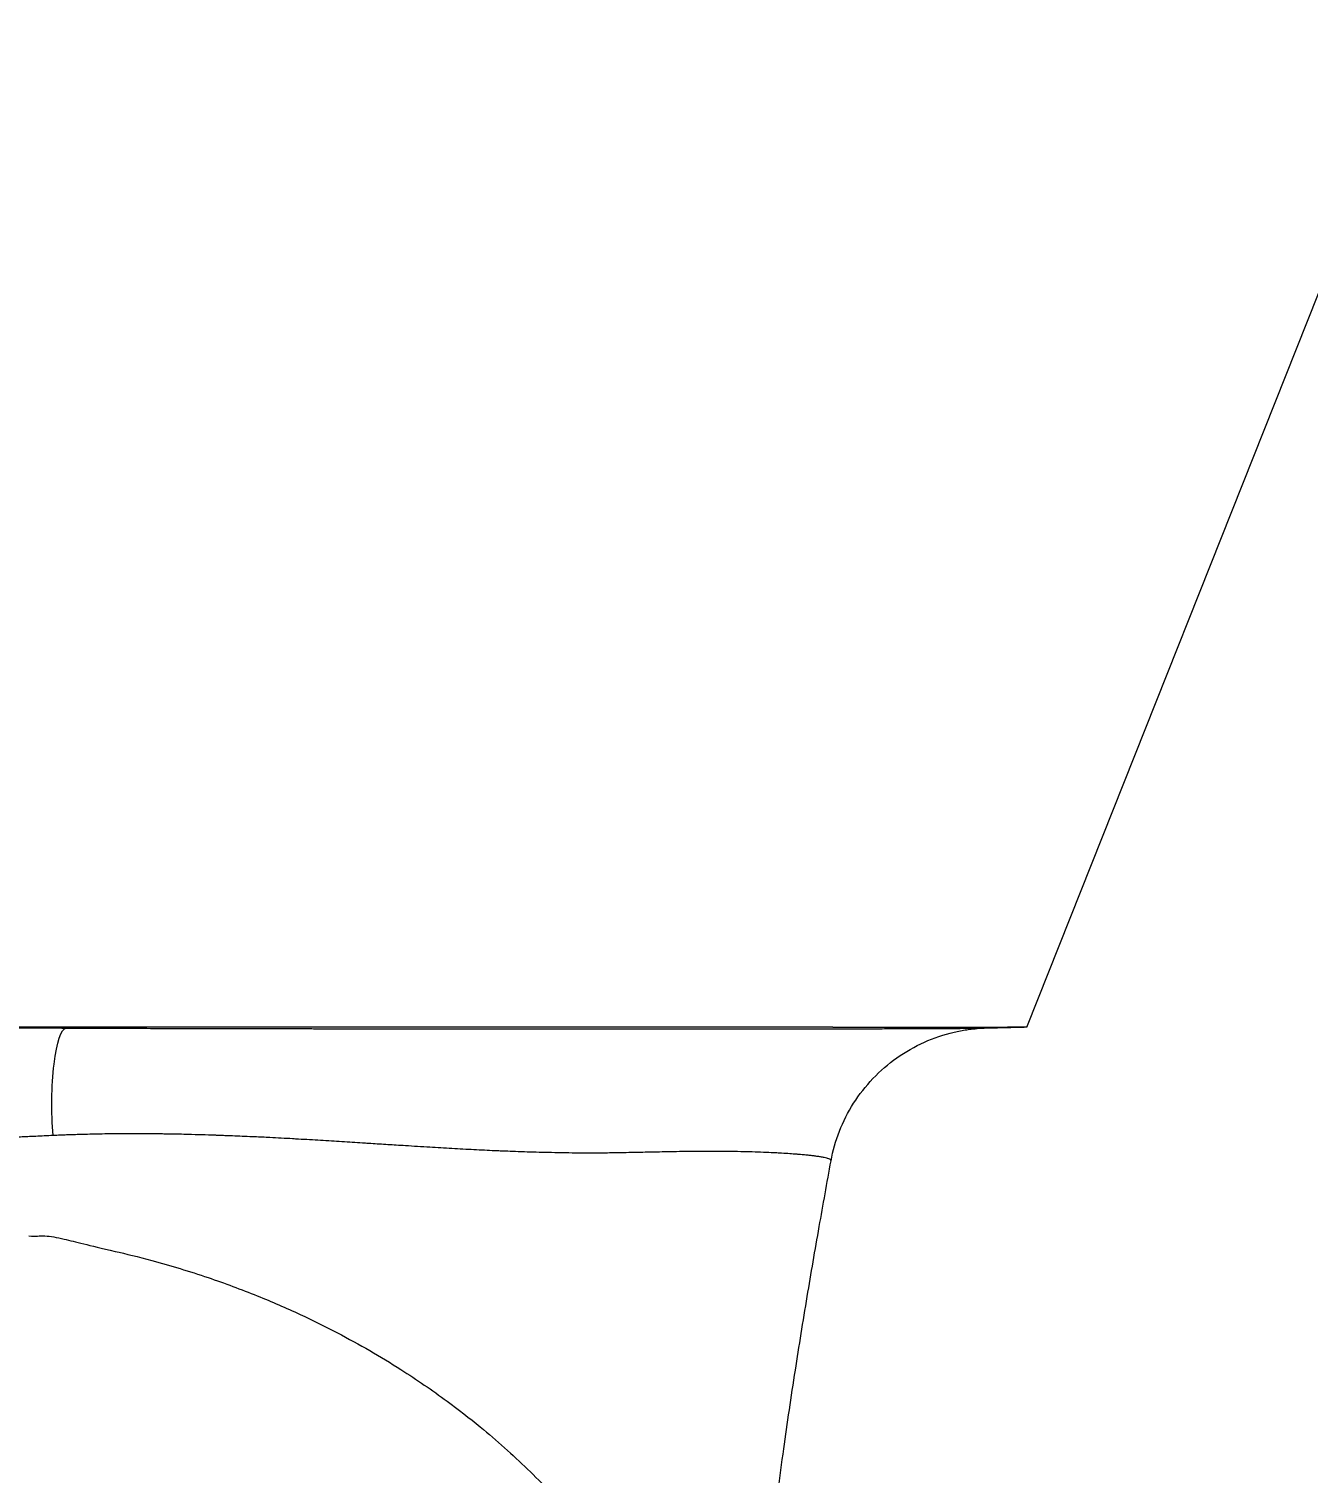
# Model space of a CAD drawing. Header units: millimetres. Extents: x -2122 to 22797, y 3569 to 89276.
# Drawn here: x 9148.5 to 9318.6, y 18128.9 to 18320.9 of the extents above; entities that cross this region are included whole.
import ezdxf

# ---------------------------------------------------------------- set-up
doc = ezdxf.new("R2010")
doc.units = ezdxf.units.MM
doc.header["$LTSCALE"] = 20
doc.layers.add('IA-DIBUJO', color=3, linetype='Continuous', lineweight=30)
doc.layers.add('IA-DIM', color=7, linetype='Continuous')
doc.layers.add('IA-TEXT', color=2, linetype='Continuous')
doc.styles.add('ING-AMB', font='romans.shx', dxfattribs={"width": 0.75, "oblique": 15})
doc.dimstyles.new('ING-AMB 16', dxfattribs={"dimscale": 16, "dimtxt": 3, "dimasz": 2.5, "dimexe": 1, "dimexo": 1, "dimgap": 1, "dimtad": 1, "dimdec": 0, "dimzin": 0, "dimdsep": 46, "dimtxsty": 'ING-AMB', "dimcen": 0.1, "dimclrd": 7, "dimclre": 7, "dimclrt": 2, "dimadec": 0, "dimazin": 0, "dimtfac": 1, "dimtdec": 0, "dimtmove": 0, "dimatfit": 0, "dimfxl": 1.25, "dimtfill": 1, "dimtolj": 1, "dimtzin": 0, "dimarcsym": 1})
doc.dimstyles.new('ING-AMB 20', dxfattribs={"dimscale": 20, "dimtxt": 3, "dimasz": 2.5, "dimexe": 1, "dimexo": 1, "dimgap": 1, "dimtad": 1, "dimdec": 0, "dimzin": 0, "dimdsep": 46, "dimtxsty": 'ING-AMB', "dimcen": 0.1, "dimclrd": 7, "dimclre": 7, "dimclrt": 2, "dimadec": 0, "dimazin": 0, "dimtfac": 1, "dimtdec": 0, "dimtmove": 0, "dimatfit": 0, "dimfxl": 1.25, "dimtolj": 1, "dimtzin": 0, "dimarcsym": 1})

# ---------------------------------------------------------------- blocks, each defined once
blk = doc.blocks.new('*D145')
at = {"layer": 'Defpoints', "color": 0, "transparency": 16777216}
for p in [(10202.96, 18818.59), (9130.96, 18584.76), (10202.96, 17896.28)]:
    blk.add_point(p, dxfattribs=at)
at = {"layer": 'IA-DIM', "color": 7, "lineweight": -2, "transparency": 16777216}
for p, q in [((9130.96, 18604.76), (9130.96, 18838.59)), ((10202.96, 17916.28), (10202.96, 18838.59)), ((9180.96, 18818.59), (10152.96, 18818.59))]:
    blk.add_line(p, q, dxfattribs=at)
at = {"layer": 'IA-DIM', "color": 7, "transparency": 16777216}
for points in [[(9180.96, 18826.93), (9180.96, 18810.26), (9130.96, 18818.59)], [(10152.96, 18826.93), (10152.96, 18810.26), (10202.96, 18818.59)]]:
    blk.add_solid(points, dxfattribs=at)
at = {"layer": 'IA-DIM', "color": 2, "transparency": 16777216, "insert": (9666.96, 18868.59), "char_height": 60, "attachment_point": 5, "style": 'ING-AMB'}
blk.add_mtext('\\A1;1072', dxfattribs=at)
blk = doc.blocks.new('*D148')
at = {"layer": 'Defpoints', "color": 0, "transparency": 16777216}
for p in [(11939.02, 18936.98), (8790.96, 17983.38), (11939.02, 17945.02)]:
    blk.add_point(p, dxfattribs=at)
at = {"layer": 'IA-DIM', "color": 7, "lineweight": -2, "transparency": 16777216}
for p, q in [((8790.96, 18003.38), (8790.96, 18956.98)), ((11939.02, 17965.02), (11939.02, 18956.98)), ((8840.96, 18936.98), (11889.02, 18936.98))]:
    blk.add_line(p, q, dxfattribs=at)
at = {"layer": 'IA-DIM', "color": 7, "transparency": 16777216}
for points in [[(8840.96, 18945.31), (8840.96, 18928.65), (8790.96, 18936.98)], [(11889.02, 18945.31), (11889.02, 18928.65), (11939.02, 18936.98)]]:
    blk.add_solid(points, dxfattribs=at)
at = {"layer": 'IA-DIM', "color": 2, "transparency": 16777216, "insert": (10364.99, 18986.98), "char_height": 60, "attachment_point": 5, "style": 'ING-AMB'}
blk.add_mtext('\\A1;3148', dxfattribs=at)

msp = doc.modelspace()

# ---------------------------------------------------------------- linework, layer by layer
at = {"layer": 'IA-DIBUJO', "color": 3, "linetype": 'Continuous', "lineweight": 0, "extrusion": (2.06626e-48, 1, -1.83697e-16)}
for p, q in [((9281.22, 18188.22), (9410.36, 18513.13)), ((9255.43, 18188.22), (9001.22, 18188.22)), ((9153.5, 18188.08), (9153.78, 18188.22)), ((9255.43, 18188.22), (9278.63, 18188.22)), ((9275.54, 18188.08), (9280.87, 18188.22)), ((9281.22, 18188.22), (9278.63, 18188.22))]:
    msp.add_line(p, q, dxfattribs=at)
at = {"layer": 'IA-DIBUJO', "color": 3, "linetype": 'Continuous', "lineweight": 0, "extrusion": (1.35778e-32, -1.83697e-16, -1)}
msp.add_ellipse((9153.51, 18178.21), major_axis=(0.04, 9.88), ratio=0.196852, start_param=-2.035519, end_param=-0.026666, dxfattribs=at)
at = {"layer": 'IA-DIBUJO', "color": 3, "linetype": 'Continuous', "lineweight": 0}
for points, knots in [([(9130.96, 18188.12), (9131.87, 18188.12), (9132.72, 18188.12), (9134.21, 18188.12), (9134.87, 18188.12), (9136.16, 18188.12), (9136.79, 18188.12), (9137.63, 18188.12), (9137.89, 18188.12), (9138.18, 18188.12), (9138.22, 18188.12), (9138.51, 18188.11), (9138.74, 18188.11), (9139.1, 18188.11), (9139.22, 18188.11), (9139.45, 18188.11), (9139.56, 18188.11), (9139.84, 18188.11), (9140, 18188.11), (9140.33, 18188.11), (9140.48, 18188.11), (9140.66, 18188.11), (9140.69, 18188.11), (9140.84, 18188.11), (9140.95, 18188.11), (9141.2, 18188.11), (9141.33, 18188.11), (9141.49, 18188.11), (9141.54, 18188.11), (9141.58, 18188.11), (9141.58, 18188.11), (9141.59, 18188.11), (9141.64, 18188.11), (9141.7, 18188.11), (9141.87, 18188.11), (9141.98, 18188.11), (9142.18, 18188.11), (9142.28, 18188.11), (9142.42, 18188.11), (9142.46, 18188.11), (9142.69, 18188.11), (9142.86, 18188.11), (9143.2, 18188.11), (9143.37, 18188.11), (9143.7, 18188.11), (9143.87, 18188.11), (9144.1, 18188.11), (9144.17, 18188.11), (9144.49, 18188.11), (9144.74, 18188.11), (9145.25, 18188.11), (9145.51, 18188.11), (9146.04, 18188.11), (9146.31, 18188.1), (9146.86, 18188.1), (9147.13, 18188.1), (9147.81, 18188.1), (9148.21, 18188.1), (9149.02, 18188.1), (9149.44, 18188.1), (9150.24, 18188.09), (9150.63, 18188.09), (9151.4, 18188.09), (9151.77, 18188.09), (9152.48, 18188.09), (9152.83, 18188.09), (9153.29, 18188.08), (9153.39, 18188.08), (9153.5, 18188.08)], [0.0000065, 0.0000065, 0.0000065, 0.0000065, 0.0752459, 0.0752459, 0.1415048, 0.1415048, 0.2152293, 0.2152293, 0.25, 0.25, 0.2563294, 0.2563294, 0.2914963, 0.2914963, 0.3123779, 0.3123779, 0.3310929, 0.3310929, 0.3633843, 0.3633843, 0.3979069, 0.3979069, 0.4059448, 0.4059448, 0.4358627, 0.4358627, 0.4786494, 0.4786494, 0.4995117, 0.4995117, 0.5, 0.5, 0.5, 0.5071176, 0.5071176, 0.5222115, 0.5222115, 0.5330353, 0.5330353, 0.5375023, 0.5375023, 0.5552189, 0.5552189, 0.5734253, 0.5734253, 0.5924755, 0.5924755, 0.6005287, 0.6005287, 0.6303364, 0.6303364, 0.662775, 0.662775, 0.6974786, 0.6974786, 0.7335705, 0.7335705, 0.7867684, 0.7867684, 0.8423888, 0.8423888, 0.8944973, 0.8944973, 0.9427831, 0.9427831, 0.9867893, 0.9867893, 1, 1, 1, 1]), ([(9153.5, 18188.08), (9154.66, 18188.08), (9155.83, 18188.07), (9158.2, 18188.07), (9159.39, 18188.06), (9161.79, 18188.05), (9163, 18188.05), (9165.43, 18188.04), (9166.66, 18188.04), (9169.12, 18188.03), (9170.36, 18188.03), (9172.49, 18188.02), (9173.36, 18188.02), (9174.6, 18188.02), (9174.96, 18188.02), (9175.84, 18188.02), (9176.38, 18188.01), (9178.05, 18188.01), (9179.2, 18188.01), (9181.49, 18188), (9182.63, 18188), (9184.4, 18188), (9185.02, 18188), (9185.97, 18188), (9186.3, 18188), (9188.16, 18187.99), (9189.71, 18187.99), (9192.54, 18187.99), (9193.82, 18187.99), (9195.96, 18187.98), (9196.82, 18187.98), (9198.11, 18187.98), (9198.55, 18187.98), (9198.99, 18187.98), (9199, 18187.98), (9199.01, 18187.98), (9199.01, 18187.98), (9199.02, 18187.98), (9199.03, 18187.98), (9199.9, 18187.98), (9200.77, 18187.98), (9202.41, 18187.98), (9203.18, 18187.98), (9204.92, 18187.97), (9205.91, 18187.97), (9207.48, 18187.97), (9208.07, 18187.97), (9209.73, 18187.97), (9210.83, 18187.97), (9213.04, 18187.97), (9214.16, 18187.97), (9215.6, 18187.97), (9215.91, 18187.97), (9216.48, 18187.97), (9216.75, 18187.97), (9217.77, 18187.97), (9218.52, 18187.97), (9219.36, 18187.97), (9219.43, 18187.97), (9220.27, 18187.97), (9221.05, 18187.97), (9222.6, 18187.96), (9223.37, 18187.96), (9224.7, 18187.96), (9225.26, 18187.96), (9225.98, 18187.96), (9226.14, 18187.96), (9227.52, 18187.96), (9228.75, 18187.96), (9231.24, 18187.96), (9232.51, 18187.96), (9234.51, 18187.96), (9235.23, 18187.96), (9236.41, 18187.96), (9236.86, 18187.96), (9237.39, 18187.96), (9237.48, 18187.96), (9237.57, 18187.96), (9237.59, 18187.96), (9237.6, 18187.96), (9237.6, 18187.96), (9237.62, 18187.96), (9237.64, 18187.96), (9238.58, 18187.96), (9239.5, 18187.96), (9241.28, 18187.96), (9242.13, 18187.96), (9243.13, 18187.97), (9243.28, 18187.97), (9243.52, 18187.97), (9243.62, 18187.97), (9244.33, 18187.97), (9244.93, 18187.97), (9246.15, 18187.97), (9246.76, 18187.97), (9247.95, 18187.97), (9248.53, 18187.97), (9249.41, 18187.97), (9249.72, 18187.97), (9250.16, 18187.97), (9250.3, 18187.97), (9250.51, 18187.97), (9250.58, 18187.97), (9251.19, 18187.97), (9251.71, 18187.97), (9252.41, 18187.97), (9252.59, 18187.97), (9253.87, 18187.98), (9254.95, 18187.98), (9257.1, 18187.98), (9258.16, 18187.99), (9259.97, 18187.99), (9260.72, 18187.99), (9261.82, 18188), (9262.19, 18188), (9262.71, 18188), (9262.88, 18188), (9263.2, 18188), (9263.36, 18188), (9263.54, 18188), (9263.61, 18188), (9263.67, 18188), (9263.73, 18188), (9263.75, 18188), (9263.82, 18188), (9263.87, 18188), (9264.1, 18188), (9264.28, 18188), (9264.49, 18188), (9264.51, 18188), (9264.87, 18188.01), (9265.22, 18188.01), (9266.27, 18188.01), (9266.95, 18188.01), (9267.99, 18188.02), (9268.35, 18188.02), (9268.79, 18188.02), (9268.88, 18188.02), (9269.28, 18188.03), (9269.59, 18188.03), (9270.18, 18188.03), (9270.46, 18188.03), (9270.89, 18188.03), (9271.04, 18188.04), (9271.45, 18188.04), (9271.69, 18188.04), (9272.08, 18188.04), (9272.22, 18188.04), (9272.74, 18188.05), (9273.09, 18188.05), (9273.56, 18188.06), (9273.69, 18188.06), (9273.93, 18188.06), (9274.03, 18188.06), (9274.37, 18188.06), (9274.59, 18188.07), (9274.98, 18188.07), (9275.15, 18188.08), (9275.39, 18188.08), (9275.47, 18188.08), (9275.54, 18188.08), (9275.54, 18188.08), (9275.54, 18188.08)], [0, 0, 0, 0, 0.0108089, 0.0108089, 0.0215193, 0.0215193, 0.0321392, 0.0321392, 0.0426383, 0.0426383, 0.053074, 0.053074, 0.0603296, 0.0603296, 0.0632449, 0.0632449, 0.0675852, 0.0675852, 0.0768088, 0.0768088, 0.0858952, 0.0858952, 0.0907761, 0.0907761, 0.0933394, 0.0933394, 0.1053289, 0.1053289, 0.1151355, 0.1151355, 0.1216375, 0.1216375, 0.1249421, 0.1249421, 0.1250001, 0.1250001, 0.1250019, 0.1250019, 0.1251216, 0.1251216, 0.1346464, 0.1346464, 0.1427996, 0.1427996, 0.1529739, 0.1529739, 0.1588909, 0.1588909, 0.169752, 0.169752, 0.1806622, 0.1806622, 0.1836041, 0.1836041, 0.1861454, 0.1861454, 0.1933325, 0.1933325, 0.1940025, 0.1940025, 0.2013052, 0.2013052, 0.208504, 0.208504, 0.2136766, 0.2136766, 0.2151905, 0.2151905, 0.2264657, 0.2264657, 0.238175, 0.238175, 0.2449234, 0.2449234, 0.2490923, 0.2490923, 0.2498842, 0.2498842, 0.2500001, 0.2500001, 0.2500039, 0.2500039, 0.2502431, 0.2502431, 0.2621036, 0.2621036, 0.2731545, 0.2731545, 0.2750251, 0.2750251, 0.2763328, 0.2763328, 0.2842054, 0.2842054, 0.2922262, 0.2922262, 0.2998502, 0.2998502, 0.3039598, 0.3039598, 0.3057762, 0.3057762, 0.3067778, 0.3067778, 0.3138651, 0.3138651, 0.3162886, 0.3162886, 0.3313226, 0.3313226, 0.3466322, 0.3466322, 0.358008, 0.358008, 0.3636958, 0.3636958, 0.3663123, 0.3663123, 0.3688533, 0.3688533, 0.3693837, 0.3698622, 0.3698622, 0.3703406, 0.3703406, 0.3712976, 0.3712976, 0.3751254, 0.3751254, 0.3755116, 0.3755116, 0.382781, 0.382781, 0.3980923, 0.3980923, 0.4068018, 0.4068018, 0.4089094, 0.4089094, 0.4168091, 0.4168091, 0.4243865, 0.4243865, 0.4287148, 0.4287148, 0.4361065, 0.4361065, 0.4406275, 0.4406275, 0.4529008, 0.4529008, 0.4582516, 0.4582516, 0.4625959, 0.4625959, 0.4731591, 0.4731591, 0.4835808, 0.4835808, 0.4897205, 0.4897205, 0.4899597, 0.4899597, 0.4899597, 0.4899597]), ([(9255.19, 18170.43), (9255.43, 18171.76), (9255.81, 18173.09), (9256.81, 18175.65), (9257.44, 18176.9), (9258.93, 18179.25), (9259.8, 18180.36), (9261.73, 18182.38), (9262.79, 18183.31), (9265.08, 18184.92), (9266.31, 18185.63), (9268.86, 18186.77), (9270.2, 18187.22), (9272.11, 18187.67), (9272.69, 18187.78), (9273.5, 18187.9), (9273.77, 18187.94), (9274.25, 18187.99), (9274.47, 18188.01), (9274.79, 18188.04), (9274.91, 18188.05), (9275.16, 18188.07), (9275.26, 18188.07), (9275.47, 18188.08), (9275.51, 18188.08), (9275.55, 18188.08), (9275.55, 18188.08), (9275.55, 18188.08)], [0, 0, 0, 0, 4.218394, 4.218394, 8.467617, 8.467617, 12.717903, 12.717903, 16.964245, 16.964245, 21.198165, 21.198165, 25.378677, 25.378677, 27.124849, 27.124849, 28.037141, 28.037141, 29.010203, 29.010203, 29.93296, 29.93296, 31.33679, 31.33679, 33.935665, 33.935665, 34.988873, 34.988873, 34.988873, 34.988873]), ([(9255.19, 18170.43), (9255.19, 18170.43), (9255.19, 18170.43), (9255.19, 18170.43), (9255.19, 18170.43), (9255.19, 18170.44), (9255.19, 18170.44), (9255.19, 18170.47), (9255.18, 18170.5), (9255.11, 18170.57), (9255.07, 18170.6), (9254.94, 18170.66), (9254.86, 18170.7), (9254.72, 18170.74), (9254.68, 18170.75), (9254.53, 18170.8), (9254.41, 18170.83), (9254.13, 18170.89), (9253.97, 18170.92), (9253.65, 18170.97), (9253.48, 18171), (9253.22, 18171.03), (9253.14, 18171.05), (9252.89, 18171.08), (9252.72, 18171.1), (9252.37, 18171.14), (9252.18, 18171.16), (9251.78, 18171.2), (9251.57, 18171.22), (9251.21, 18171.25), (9251.06, 18171.27), (9250.83, 18171.29), (9250.75, 18171.29), (9250.58, 18171.31), (9250.49, 18171.31), (9250.09, 18171.34), (9249.77, 18171.37), (9249.08, 18171.41), (9248.7, 18171.43), (9248.08, 18171.47), (9247.84, 18171.48), (9247.59, 18171.49), (9247.59, 18171.49), (9247.13, 18171.51), (9246.67, 18171.53), (9245.7, 18171.57), (9245.21, 18171.59), (9244.2, 18171.62), (9243.7, 18171.63), (9242.58, 18171.65), (9241.97, 18171.66), (9240.97, 18171.68), (9240.6, 18171.68), (9239.73, 18171.68), (9239.22, 18171.68), (9238.6, 18171.68), (9238.48, 18171.68), (9238.34, 18171.68), (9238.31, 18171.68), (9237.8, 18171.68), (9237.29, 18171.68), (9236.34, 18171.67), (9235.89, 18171.66), (9234.91, 18171.65), (9234.36, 18171.64), (9233.34, 18171.62), (9232.87, 18171.61), (9232.38, 18171.6), (9232.36, 18171.6), (9231.95, 18171.59), (9231.54, 18171.58), (9230.7, 18171.57), (9230.26, 18171.56), (9229.66, 18171.54), (9229.5, 18171.54), (9228.89, 18171.53), (9228.42, 18171.52), (9227.48, 18171.5), (9227.01, 18171.49), (9226.27, 18171.48), (9226.01, 18171.47), (9225.74, 18171.47), (9225.73, 18171.47), (9225.04, 18171.46), (9224.38, 18171.45), (9223.05, 18171.45), (9222.4, 18171.45), (9221.59, 18171.46), (9221.42, 18171.46), (9220.62, 18171.47), (9219.99, 18171.48), (9218.77, 18171.5), (9218.17, 18171.51), (9217.44, 18171.53), (9217.31, 18171.53), (9216.62, 18171.55), (9216.09, 18171.56), (9215.04, 18171.59), (9214.53, 18171.61), (9213.88, 18171.63), (9213.72, 18171.64), (9213.09, 18171.66), (9212.63, 18171.68), (9212.11, 18171.7), (9212.03, 18171.7), (9211.69, 18171.71), (9211.44, 18171.72), (9211.08, 18171.74), (9210.95, 18171.74), (9210.78, 18171.75), (9210.72, 18171.75), (9210.63, 18171.76), (9210.57, 18171.76), (9210.52, 18171.76), (9210.49, 18171.76), (9210.49, 18171.76), (9209.56, 18171.8), (9208.63, 18171.85), (9206.73, 18171.95), (9205.76, 18172), (9203.8, 18172.11), (9202.81, 18172.17), (9200.75, 18172.29), (9199.68, 18172.36), (9198.19, 18172.45), (9197.78, 18172.48), (9196.63, 18172.55), (9195.88, 18172.6), (9194.76, 18172.67), (9194.38, 18172.69), (9193.82, 18172.73), (9193.63, 18172.74), (9193.35, 18172.76), (9193.25, 18172.77), (9193.06, 18172.78), (9192.97, 18172.78), (9191.98, 18172.85), (9191.07, 18172.9), (9189.22, 18173.02), (9188.27, 18173.08), (9186.35, 18173.2), (9185.36, 18173.25), (9184.11, 18173.32), (9183.84, 18173.34), (9182.59, 18173.41), (9181.59, 18173.46), (9179.9, 18173.55), (9179.22, 18173.58), (9177.67, 18173.65), (9176.79, 18173.69), (9175.47, 18173.74), (9175.02, 18173.76), (9174.35, 18173.78), (9174.13, 18173.79), (9173.79, 18173.8), (9173.68, 18173.81), (9173.51, 18173.81), (9173.41, 18173.82), (9173.31, 18173.82), (9173.26, 18173.82), (9173.24, 18173.82), (9172.69, 18173.84), (9172.12, 18173.86), (9170.94, 18173.9), (9170.33, 18173.91), (9169.3, 18173.94), (9168.91, 18173.95), (9167.85, 18173.97), (9167.17, 18173.98), (9166.22, 18174), (9165.98, 18174), (9165.25, 18174.01), (9164.75, 18174.01), (9163.99, 18174.02), (9163.73, 18174.02), (9163.34, 18174.02), (9163.15, 18174.02), (9162.89, 18174.02), (9162.76, 18174.02), (9162.69, 18174.02), (9162.69, 18174.02), (9162.14, 18174.02), (9161.62, 18174.02), (9160.6, 18174.02), (9160.11, 18174.01), (9159.17, 18174), (9158.71, 18174), (9158.24, 18173.99), (9158.2, 18173.99), (9157.72, 18173.98), (9157.3, 18173.97), (9156.51, 18173.95), (9156.15, 18173.95), (9155.49, 18173.93), (9155.2, 18173.92), (9154.8, 18173.91), (9154.68, 18173.9), (9154.25, 18173.89), (9153.97, 18173.88), (9153.45, 18173.86), (9153.21, 18173.85), (9152.79, 18173.83), (9152.61, 18173.83), (9152.29, 18173.81), (9152.15, 18173.81), (9151.93, 18173.8), (9151.85, 18173.79), (9151.78, 18173.79), (9151.77, 18173.79), (9151.76, 18173.79)], [0.4987914, 0.4987914, 0.4987914, 0.4987914, 0.4990234, 0.4990234, 0.4997559, 0.4997559, 0.5, 0.5, 0.5091203, 0.5091203, 0.518282, 0.518282, 0.5275183, 0.5275183, 0.53125, 0.53125, 0.5405549, 0.5405549, 0.5499919, 0.5499919, 0.5585808, 0.5585808, 0.5625874, 0.5625874, 0.5699549, 0.5699549, 0.5774981, 0.5774981, 0.5853404, 0.5853404, 0.5906336, 0.5906336, 0.593403, 0.593403, 0.5963983, 0.5963983, 0.6066738, 0.6066738, 0.6179505, 0.6179505, 0.6248779, 0.6248779, 0.625, 0.625, 0.6354207, 0.6354207, 0.6460205, 0.6460205, 0.65625, 0.65625, 0.6683018, 0.6683018, 0.6753799, 0.6753799, 0.684878, 0.684878, 0.6870117, 0.6870117, 0.6875, 0.6875, 0.6959293, 0.6959293, 0.703125, 0.703125, 0.7115189, 0.7115189, 0.7185059, 0.7185059, 0.71875, 0.71875, 0.7255149, 0.7255149, 0.7320779, 0.7320779, 0.734375, 0.734375, 0.7407324, 0.7407324, 0.7467216, 0.7467216, 0.7498779, 0.7498779, 0.75, 0.75, 0.7568543, 0.7568543, 0.7638429, 0.7638429, 0.765625, 0.765625, 0.7726049, 0.7726049, 0.7796159, 0.7796159, 0.78125, 0.78125, 0.7879431, 0.7879431, 0.7946535, 0.7946535, 0.796875, 0.796875, 0.8034772, 0.8034772, 0.8046875, 0.8046875, 0.8085938, 0.8085938, 0.8105469, 0.8105469, 0.8115234, 0.8115234, 0.8120117, 0.812439, 0.812439, 0.8125, 0.8125, 0.8226806, 0.8226806, 0.8332153, 0.8332153, 0.84375, 0.84375, 0.8550976, 0.8550976, 0.859375, 0.859375, 0.8671875, 0.8671875, 0.8710938, 0.8710938, 0.8730469, 0.8730469, 0.8740234, 0.8740234, 0.875, 0.875, 0.8845722, 0.8845722, 0.8941503, 0.8941503, 0.9037403, 0.9037403, 0.90625, 0.90625, 0.9156574, 0.9156574, 0.921875, 0.921875, 0.9296875, 0.9296875, 0.9335938, 0.9335938, 0.9355469, 0.9355469, 0.9365234, 0.9365234, 0.9370117, 0.9373779, 0.9373779, 0.9375, 0.9375, 0.943578, 0.943578, 0.9495449, 0.9495449, 0.953125, 0.953125, 0.9589495, 0.9589495, 0.9609375, 0.9609375, 0.9648438, 0.9648438, 0.9667969, 0.9667969, 0.9677734, 0.9682617, 0.9687195, 0.9687195, 0.96875, 0.96875, 0.9712379, 0.9712379, 0.9737642, 0.9737642, 0.9763401, 0.9763401, 0.9765625, 0.9765625, 0.9792171, 0.9792171, 0.981815, 0.981815, 0.9841562, 0.9841562, 0.9852128, 0.9852128, 0.988024, 0.988024, 0.9908472, 0.9908472, 0.9936881, 0.9936881, 0.9965404, 0.9965404, 0.9994111, 0.9994111, 1, 1, 1, 1]), ([(9151.76, 18173.79), (9151.35, 18173.77), (9150.95, 18173.75), (9150.19, 18173.72), (9149.82, 18173.7), (9149.17, 18173.67), (9148.89, 18173.66), (9148.28, 18173.63), (9147.96, 18173.62), (9147.32, 18173.59), (9147.01, 18173.58), (9146.51, 18173.56), (9146.31, 18173.55), (9145.98, 18173.54), (9145.84, 18173.53), (9145.49, 18173.52), (9145.28, 18173.51), (9144.86, 18173.49), (9144.66, 18173.48), (9144.25, 18173.47), (9144.05, 18173.46), (9143.66, 18173.44), (9143.46, 18173.43), (9143.24, 18173.43), (9143.21, 18173.42), (9143.16, 18173.42), (9143.14, 18173.42), (9143.01, 18173.42), (9142.9, 18173.41), (9142.67, 18173.4), (9142.56, 18173.4), (9142.35, 18173.39), (9142.24, 18173.39), (9142.08, 18173.38), (9142.03, 18173.38), (9141.92, 18173.37), (9141.85, 18173.37), (9141.72, 18173.37), (9141.66, 18173.36), (9141.59, 18173.36), (9141.58, 18173.36), (9141.54, 18173.36), (9141.5, 18173.36), (9141.46, 18173.36), (9141.46, 18173.36), (9141.43, 18173.35), (9141.4, 18173.35), (9141.34, 18173.35), (9141.32, 18173.35), (9141.26, 18173.35), (9141.24, 18173.35), (9141.21, 18173.35), (9141.21, 18173.35), (9141.21, 18173.35), (9141.21, 18173.35), (9141.16, 18173.34), (9141.12, 18173.34), (9141.06, 18173.34), (9141.03, 18173.34), (9141, 18173.34), (9140.98, 18173.34), (9140.97, 18173.34), (9140.94, 18173.34), (9140.91, 18173.33), (9140.72, 18173.33), (9140.55, 18173.32), (9140.34, 18173.31), (9140.3, 18173.31), (9140.13, 18173.3), (9139.99, 18173.3), (9139.81, 18173.29), (9139.76, 18173.29), (9139.59, 18173.28), (9139.48, 18173.28), (9139.32, 18173.27), (9139.26, 18173.27), (9139.19, 18173.27), (9139.17, 18173.27), (9139.12, 18173.26), (9139.09, 18173.26), (9139.02, 18173.26), (9138.98, 18173.26), (9138.93, 18173.25), (9138.92, 18173.25), (9138.89, 18173.25), (9138.86, 18173.25), (9138.81, 18173.25), (9138.79, 18173.25), (9138.75, 18173.25), (9138.74, 18173.24), (9138.72, 18173.24), (9138.72, 18173.24), (9138.69, 18173.24), (9138.67, 18173.24), (9138.62, 18173.24), (9138.59, 18173.24), (9138.53, 18173.24), (9138.5, 18173.24), (9138.37, 18173.24), (9138.26, 18173.23), (9138.03, 18173.23), (9137.9, 18173.23), (9137.72, 18173.23), (9137.67, 18173.23), (9137.56, 18173.23), (9137.5, 18173.23), (9137.35, 18173.22), (9137.21, 18173.22), (9137.02, 18173.22), (9136.98, 18173.23), (9136.85, 18173.23), (9136.77, 18173.23), (9136.66, 18173.22), (9136.62, 18173.22), (9136.53, 18173.22), (9136.47, 18173.22), (9136.32, 18173.21), (9136.24, 18173.21), (9135.77, 18173.21), (9135.38, 18173.2), (9134.52, 18173.2), (9134.04, 18173.19), (9133.08, 18173.19), (9132.6, 18173.19), (9131.73, 18173.19), (9131.35, 18173.2), (9130.96, 18173.2)], [0, 0, 0, 0, 0.0467424, 0.0467424, 0.0909013, 0.0909013, 0.125, 0.125, 0.165572, 0.165572, 0.2052031, 0.2052031, 0.2312754, 0.2312754, 0.25, 0.25, 0.2790007, 0.2790007, 0.308106, 0.308106, 0.3373935, 0.3373935, 0.3671296, 0.3671296, 0.3723934, 0.3723934, 0.375, 0.375, 0.3930462, 0.3930462, 0.4110426, 0.4110426, 0.42912, 0.42912, 0.4375, 0.4375, 0.4495558, 0.4495558, 0.4604569, 0.4604569, 0.4616115, 0.4616115, 0.4682804, 0.4682804, 0.46875, 0.46875, 0.4741076, 0.4741076, 0.4792199, 0.4792199, 0.4840701, 0.4840701, 0.4843322, 0.4843322, 0.484375, 0.484375, 0.4921875, 0.4921875, 0.4960938, 0.4980469, 0.4980469, 0.5, 0.5, 0.5031047, 0.5031047, 0.5270358, 0.5270358, 0.532975, 0.532975, 0.5538608, 0.5538608, 0.5625, 0.5625, 0.5820171, 0.5820171, 0.5917756, 0.5917756, 0.5954098, 0.5954098, 0.6015342, 0.6015342, 0.6093608, 0.6093608, 0.610814, 0.610814, 0.6171875, 0.6171875, 0.6210938, 0.6210938, 0.6244198, 0.6244198, 0.625, 0.625, 0.6303756, 0.6303756, 0.6356715, 0.6356715, 0.6406011, 0.6406011, 0.65625, 0.65625, 0.6728495, 0.6728495, 0.6796875, 0.6796875, 0.6875, 0.6875, 0.6993572, 0.6993572, 0.703125, 0.703125, 0.7109375, 0.7109375, 0.71875, 0.71875, 0.734375, 0.734375, 0.75, 0.75, 0.8097881, 0.8097881, 0.8803681, 0.8803681, 0.9486865, 0.9486865, 0.9999983, 0.9999983, 0.9999983, 0.9999983]), ([(9246.78, 18115.5), (9246.99, 18117.28), (9247.21, 18119.08), (9247.89, 18124.57), (9248.37, 18128.32), (9249.38, 18135.56), (9249.89, 18139.04), (9250.94, 18145.8), (9251.47, 18149.08), (9252.53, 18155.46), (9253.07, 18158.56), (9254.13, 18164.58), (9254.65, 18167.5), (9255.19, 18170.43)], [79.200522, 79.200522, 79.200522, 79.200522, 85.481597, 85.481597, 98.189475, 98.189475, 109.591222, 109.591222, 119.982052, 119.982052, 129.624862, 129.624862, 138.611692, 138.611692, 138.611692, 138.611692]), ([(9148.52, 18160.45), (9149.53, 18160.36), (9149.83, 18160.49), (9151.38, 18160.41), (9152.23, 18160.25), (9154.78, 18159.66), (9156.32, 18159.24), (9161.43, 18158.06), (9163.06, 18157.67), (9167.39, 18156.5), (9169.88, 18155.74), (9174.56, 18154.16), (9176.74, 18153.34), (9180.82, 18151.7), (9182.72, 18150.88), (9186.27, 18149.23), (9187.92, 18148.41), (9192.45, 18146.04), (9195.27, 18144.42), (9200.09, 18141.34), (9202.13, 18139.94), (9205.63, 18137.37), (9207.1, 18136.23), (9210.76, 18133.23), (9212.83, 18131.37), (9216.84, 18127.5), (9218.72, 18125.56), (9220.59, 18123.41)], [0.001532, 0.001532, 0.001532, 0.001532, 0.158728, 0.158728, 0.296923, 0.296923, 0.524013, 0.524013, 0.613486, 0.613486, 0.738049, 0.738049, 0.850415, 0.850415, 0.951398, 0.951398, 1.041754, 1.041754, 1.20411, 1.20411, 1.328467, 1.328467, 1.422861, 1.422861, 1.568792, 1.568792, 1.71541, 1.71541, 1.71541, 1.71541])]:
    msp.add_open_spline(points, degree=3, knots=knots, dxfattribs=at)

# ---------------------------------------------------------------- dimensions: what is measured, and where the dimension line sits
at = {"layer": 'IA-DIM'}
for base, p1, p2, picture, middle in [((11939.02, 18936.98), (8790.96, 17983.38), (11939.02, 17945.02), '*D148', (10364.99, 18986.98)), ((10202.96, 18818.59), (9130.96, 18584.76), (10202.96, 17896.28), '*D145', (9666.96, 18868.59))]:
    dim = msp.add_linear_dim(base=base, p1=p1, p2=p2, dimstyle='ING-AMB 20', override={"dimpost": '\\X'}, dxfattribs=at)
    dim.commit()
    dim.dimension.update_dxf_attribs({"geometry": picture, "text_midpoint": middle})

# ---------------------------------------------------------------- leaders
at = {"layer": 'IA-TEXT'}
msp.add_leader([(9270.54, 17894.73, 1283.42), (9511.93, 18470.87, 1283.42), (9548.11, 18470.87, 1283.42)], dimstyle='ING-AMB 16', override={"dimgap": 1, "dimtad": 0}, dxfattribs=at)

doc.saveas('drawing.dxf')
